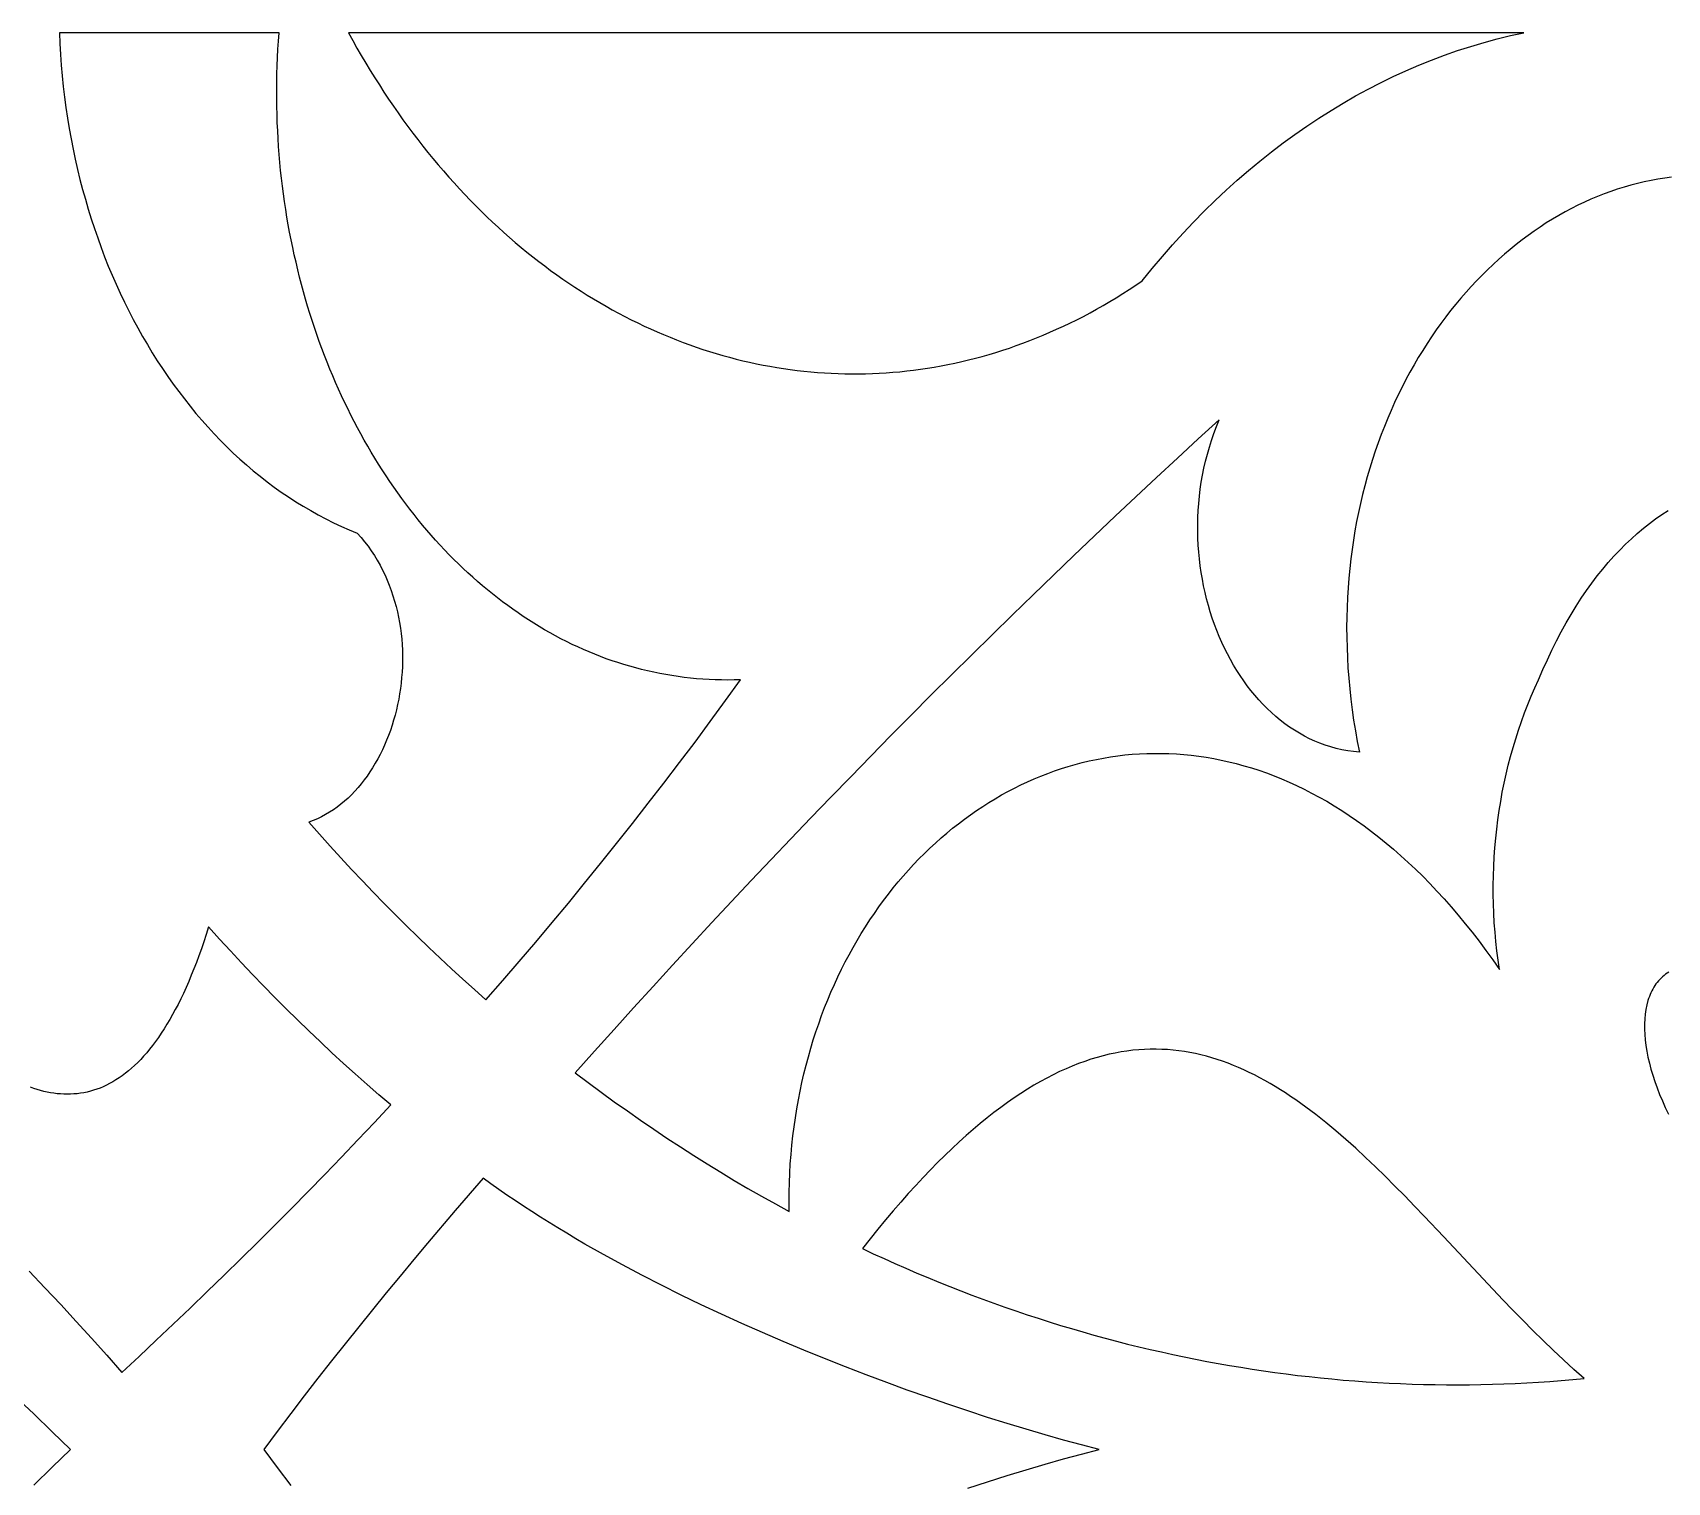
# Model space of a CAD drawing. Extents: x -4950 to -2150, y -1354 to 1346.
# Drawn here: x -2885.2 to -2712.7, y -1033.4 to -880.4 of the extents above; entities that cross this region are included whole.
import ezdxf

# ---------------------------------------------------------------- set-up
doc = ezdxf.new("R2010")
doc.units = 0
doc.layers.add('LAYER_1', color=18, linetype='CONTINUOUS')

msp = doc.modelspace()

# ---------------------------------------------------------------- linework, layer by layer
at = {"layer": 'LAYER_1'}
for points in [[(-2837.35, -982.43), (-2835.59, -980.41), (-2833.84, -978.39), (-2832.11, -976.35), (-2830.38, -974.29), (-2828.66, -972.23), (-2826.95, -970.15), (-2825.26, -968.06), (-2823.57, -965.96), (-2821.89, -963.84), (-2820.23, -961.71), (-2818.58, -959.57), (-2816.93, -957.42), (-2815.3, -955.25), (-2813.69, -953.07), (-2812.08, -950.87), (-2810.49, -948.67), (-2811.16, -948.69), (-2811.83, -948.7), (-2812.5, -948.69), (-2813.16, -948.68), (-2813.82, -948.65), (-2814.48, -948.61), (-2815.14, -948.56), (-2815.79, -948.5), (-2816.44, -948.42), (-2817.09, -948.34), (-2817.74, -948.24), (-2818.38, -948.13), (-2819.03, -948.01), (-2819.66, -947.88), (-2820.3, -947.74), (-2820.93, -947.59), (-2821.56, -947.43), (-2822.19, -947.25), (-2822.81, -947.07), (-2823.43, -946.87), (-2824.04, -946.67), (-2824.66, -946.45), (-2825.27, -946.22), (-2825.87, -945.99), (-2826.48, -945.74), (-2827.08, -945.48), (-2827.67, -945.21), (-2828.26, -944.94), (-2828.85, -944.65), (-2829.44, -944.35), (-2830.02, -944.04), (-2830.59, -943.73), (-2831.17, -943.4), (-2831.74, -943.06), (-2832.3, -942.72), (-2832.86, -942.36), (-2833.42, -942), (-2833.97, -941.63), (-2834.52, -941.24), (-2835.06, -940.85), (-2835.6, -940.45), (-2836.14, -940.04), (-2836.67, -939.62), (-2837.19, -939.2), (-2837.71, -938.76), (-2838.23, -938.32), (-2838.74, -937.86), (-2839.25, -937.4), (-2839.75, -936.93), (-2840.25, -936.46), (-2840.74, -935.97), (-2841.23, -935.48), (-2841.71, -934.98), (-2842.19, -934.47), (-2842.66, -933.95), (-2843.12, -933.42), (-2843.59, -932.89), (-2844.04, -932.35), (-2844.49, -931.8), (-2844.94, -931.25), (-2845.38, -930.68), (-2845.81, -930.11), (-2846.24, -929.54), (-2846.66, -928.95), (-2847.08, -928.36), (-2847.49, -927.76), (-2847.89, -927.16), (-2848.29, -926.54), (-2848.68, -925.92), (-2849.07, -925.3), (-2849.45, -924.67), (-2849.82, -924.03), (-2850.19, -923.38), (-2850.56, -922.73), (-2850.91, -922.08), (-2851.26, -921.41), (-2851.6, -920.74), (-2851.94, -920.07), (-2852.27, -919.38), (-2852.59, -918.7), (-2852.91, -918), (-2853.22, -917.3), (-2853.52, -916.6), (-2853.82, -915.89), (-2854.11, -915.17), (-2854.39, -914.45), (-2854.66, -913.73), (-2854.93, -913), (-2855.19, -912.26), (-2855.45, -911.52), (-2855.69, -910.77), (-2855.93, -910.02), (-2856.16, -909.27), (-2856.39, -908.5), (-2856.6, -907.74), (-2856.81, -906.97), (-2857.01, -906.19), (-2857.21, -905.42), (-2857.39, -904.63), (-2857.57, -903.85), (-2857.74, -903.05), (-2857.91, -902.26), (-2858.06, -901.46), (-2858.21, -900.66), (-2858.35, -899.85), (-2858.48, -899.04), (-2858.6, -898.22), (-2858.71, -897.4), (-2858.82, -896.58), (-2858.92, -895.76), (-2859.01, -894.93), (-2859.09, -894.1), (-2859.16, -893.26), (-2859.22, -892.42), (-2859.28, -891.58), (-2859.32, -890.74), (-2859.36, -889.89), (-2859.39, -889.04), (-2859.41, -888.19), (-2859.42, -887.33), (-2859.42, -886.48), (-2859.42, -885.62), (-2859.4, -884.75), (-2859.38, -883.89), (-2859.34, -883.02), (-2859.3, -882.15), (-2859.25, -881.28), (-2859.18, -880.41), (-2882.35, -880.41), (-2882.3, -881.55), (-2882.24, -882.69), (-2882.16, -883.83), (-2882.06, -884.96), (-2881.94, -886.08), (-2881.81, -887.2), (-2881.66, -888.31), (-2881.5, -889.41), (-2881.32, -890.51), (-2881.12, -891.6), (-2880.91, -892.68), (-2880.68, -893.76), (-2880.44, -894.83), (-2880.18, -895.88), (-2879.9, -896.94), (-2879.61, -897.98), (-2879.31, -899.01), (-2878.99, -900.04), (-2878.66, -901.06), (-2878.31, -902.06), (-2877.95, -903.06), (-2877.58, -904.05), (-2877.19, -905.02), (-2876.78, -905.99), (-2876.37, -906.94), (-2875.93, -907.89), (-2875.49, -908.82), (-2875.03, -909.74), (-2874.56, -910.65), (-2874.08, -911.55), (-2873.58, -912.44), (-2873.07, -913.31), (-2872.55, -914.17), (-2872.02, -915.02), (-2871.47, -915.85), (-2870.91, -916.67), (-2870.34, -917.48), (-2869.76, -918.27), (-2869.16, -919.05), (-2868.56, -919.82), (-2867.94, -920.57), (-2867.31, -921.3), (-2866.67, -922.02), (-2866.02, -922.73), (-2865.36, -923.42), (-2864.69, -924.09), (-2864.01, -924.75), (-2863.31, -925.39), (-2862.61, -926.01), (-2861.9, -926.62), (-2861.17, -927.21), (-2860.44, -927.78), (-2859.7, -928.34), (-2858.94, -928.87), (-2858.18, -929.39), (-2857.41, -929.89), (-2856.63, -930.37), (-2855.84, -930.83), (-2855.04, -931.28), (-2854.24, -931.7), (-2853.42, -932.11), (-2852.6, -932.49), (-2851.77, -932.86), (-2850.93, -933.2), (-2850.53, -933.65), (-2850.15, -934.12), (-2849.79, -934.59), (-2849.45, -935.07), (-2849.12, -935.57), (-2848.82, -936.07), (-2848.53, -936.58), (-2848.26, -937.1), (-2848, -937.63), (-2847.77, -938.16), (-2847.55, -938.71), (-2847.34, -939.25), (-2847.16, -939.81), (-2846.99, -940.37), (-2846.83, -940.93), (-2846.69, -941.5), (-2846.57, -942.07), (-2846.47, -942.64), (-2846.38, -943.22), (-2846.3, -943.8), (-2846.24, -944.38), (-2846.2, -944.96), (-2846.17, -945.55), (-2846.16, -946.13), (-2846.16, -946.71), (-2846.17, -947.29), (-2846.2, -947.87), (-2846.25, -948.45), (-2846.31, -949.03), (-2846.38, -949.6), (-2846.46, -950.17), (-2846.56, -950.73), (-2846.68, -951.29), (-2846.8, -951.85), (-2846.94, -952.4), (-2847.1, -952.95), (-2847.26, -953.48), (-2847.44, -954.02), (-2847.63, -954.54), (-2847.84, -955.05), (-2848.05, -955.56), (-2848.28, -956.06), (-2848.52, -956.55), (-2848.77, -957.03), (-2849.04, -957.49), (-2849.31, -957.95), (-2849.6, -958.4), (-2849.89, -958.83), (-2850.2, -959.25), (-2850.52, -959.66), (-2850.85, -960.05), (-2851.19, -960.43), (-2851.54, -960.8), (-2851.9, -961.15), (-2852.27, -961.48), (-2852.65, -961.8), (-2853.04, -962.1), (-2853.44, -962.39), (-2853.85, -962.65), (-2854.27, -962.9), (-2854.7, -963.13), (-2855.14, -963.34), (-2855.58, -963.53), (-2856.04, -963.71), (-2854.92, -964.97), (-2853.8, -966.22), (-2852.67, -967.46), (-2851.53, -968.68), (-2850.39, -969.9), (-2849.24, -971.1), (-2848.08, -972.29), (-2846.91, -973.47), (-2845.74, -974.63), (-2844.56, -975.78), (-2843.38, -976.92), (-2842.18, -978.05), (-2840.99, -979.16), (-2839.78, -980.26), (-2838.57, -981.35)], [(-2851.86, -880.41), (-2851.41, -881.22), (-2850.96, -882.03), (-2850.5, -882.82), (-2850.03, -883.61), (-2849.56, -884.39), (-2849.09, -885.16), (-2848.6, -885.92), (-2848.12, -886.67), (-2847.62, -887.41), (-2847.12, -888.14), (-2846.62, -888.87), (-2846.11, -889.58), (-2845.59, -890.29), (-2845.07, -890.99), (-2844.54, -891.68), (-2844.01, -892.36), (-2843.48, -893.03), (-2842.94, -893.69), (-2842.39, -894.35), (-2841.84, -894.99), (-2841.28, -895.63), (-2840.72, -896.25), (-2840.16, -896.87), (-2839.59, -897.48), (-2839.01, -898.08), (-2838.43, -898.66), (-2837.85, -899.24), (-2837.26, -899.82), (-2836.67, -900.38), (-2836.07, -900.93), (-2835.47, -901.47), (-2834.87, -902.01), (-2834.26, -902.53), (-2833.64, -903.05), (-2833.03, -903.55), (-2832.41, -904.05), (-2831.78, -904.54), (-2831.16, -905.01), (-2830.53, -905.48), (-2829.89, -905.94), (-2829.25, -906.39), (-2828.61, -906.83), (-2827.97, -907.26), (-2827.32, -907.68), (-2826.67, -908.09), (-2826.01, -908.49), (-2825.35, -908.88), (-2824.69, -909.26), (-2824.03, -909.64), (-2823.36, -910), (-2822.69, -910.35), (-2822.02, -910.69), (-2821.35, -911.03), (-2820.67, -911.35), (-2819.99, -911.66), (-2819.31, -911.97), (-2818.63, -912.26), (-2817.94, -912.54), (-2817.25, -912.82), (-2816.56, -913.08), (-2815.86, -913.34), (-2815.17, -913.58), (-2814.47, -913.82), (-2813.77, -914.04), (-2813.07, -914.25), (-2812.37, -914.46), (-2811.66, -914.65), (-2810.96, -914.84), (-2810.25, -915.01), (-2809.54, -915.17), (-2808.83, -915.33), (-2808.12, -915.47), (-2807.4, -915.6), (-2806.69, -915.73), (-2805.97, -915.84), (-2805.26, -915.94), (-2804.54, -916.03), (-2803.82, -916.12), (-2803.1, -916.19), (-2802.38, -916.25), (-2801.66, -916.3), (-2800.94, -916.34), (-2800.21, -916.37), (-2799.49, -916.39), (-2798.77, -916.4), (-2798.04, -916.4), (-2797.32, -916.39), (-2796.59, -916.36), (-2795.87, -916.33), (-2795.14, -916.29), (-2794.42, -916.23), (-2793.69, -916.17), (-2792.97, -916.09), (-2792.24, -916.01), (-2791.52, -915.91), (-2790.79, -915.8), (-2790.07, -915.68), (-2789.34, -915.55), (-2788.62, -915.41), (-2787.89, -915.26), (-2787.17, -915.1), (-2786.45, -914.93), (-2785.73, -914.75), (-2785.01, -914.55), (-2784.29, -914.35), (-2783.57, -914.13), (-2782.85, -913.91), (-2782.14, -913.67), (-2781.42, -913.42), (-2780.71, -913.16), (-2779.99, -912.89), (-2779.28, -912.61), (-2778.57, -912.32), (-2777.86, -912.01), (-2777.16, -911.7), (-2776.45, -911.37), (-2775.75, -911.04), (-2775.04, -910.69), (-2774.34, -910.33), (-2773.64, -909.96), (-2772.95, -909.58), (-2772.25, -909.18), (-2771.56, -908.78), (-2770.87, -908.36), (-2770.18, -907.93), (-2769.5, -907.5), (-2768.81, -907.05), (-2768.13, -906.59), (-2767.08, -905.29), (-2766.01, -904.02), (-2764.93, -902.78), (-2763.83, -901.57), (-2762.72, -900.4), (-2761.59, -899.24), (-2760.44, -898.12), (-2759.28, -897.03), (-2758.1, -895.97), (-2756.91, -894.94), (-2755.71, -893.95), (-2754.49, -892.98), (-2753.26, -892.04), (-2752.02, -891.13), (-2750.76, -890.26), (-2749.5, -889.42), (-2748.22, -888.61), (-2746.93, -887.83), (-2745.63, -887.08), (-2744.31, -886.37), (-2742.99, -885.69), (-2741.66, -885.04), (-2740.32, -884.42), (-2738.97, -883.84), (-2737.61, -883.29), (-2736.24, -882.77), (-2734.86, -882.29), (-2733.48, -881.85), (-2732.08, -881.43), (-2730.69, -881.05), (-2729.28, -880.71), (-2727.87, -880.4)], [(-2797.65, -1008.69), (-2796.5, -1009.23), (-2795.36, -1009.75), (-2794.21, -1010.27), (-2793.06, -1010.77), (-2791.91, -1011.27), (-2790.76, -1011.75), (-2789.6, -1012.23), (-2788.44, -1012.69), (-2787.28, -1013.15), (-2786.12, -1013.59), (-2784.96, -1014.03), (-2783.79, -1014.45), (-2782.62, -1014.87), (-2781.45, -1015.27), (-2780.28, -1015.67), (-2779.11, -1016.05), (-2777.93, -1016.42), (-2776.76, -1016.79), (-2775.58, -1017.14), (-2774.4, -1017.48), (-2773.22, -1017.82), (-2772.04, -1018.14), (-2770.85, -1018.45), (-2769.67, -1018.76), (-2768.48, -1019.05), (-2767.29, -1019.33), (-2766.1, -1019.6), (-2764.91, -1019.86), (-2763.72, -1020.12), (-2762.52, -1020.36), (-2761.33, -1020.59), (-2760.13, -1020.81), (-2758.94, -1021.02), (-2757.74, -1021.22), (-2756.54, -1021.41), (-2755.34, -1021.59), (-2754.14, -1021.76), (-2752.94, -1021.92), (-2751.74, -1022.07), (-2750.53, -1022.2), (-2749.33, -1022.33), (-2748.12, -1022.45), (-2746.92, -1022.56), (-2745.71, -1022.65), (-2744.51, -1022.74), (-2743.3, -1022.82), (-2742.09, -1022.88), (-2740.88, -1022.94), (-2739.67, -1022.98), (-2738.46, -1023.02), (-2737.25, -1023.04), (-2736.04, -1023.06), (-2734.83, -1023.06), (-2733.62, -1023.05), (-2732.41, -1023.04), (-2731.2, -1023.01), (-2729.99, -1022.97), (-2728.78, -1022.92), (-2727.57, -1022.86), (-2726.35, -1022.79), (-2725.14, -1022.72), (-2723.93, -1022.62), (-2722.72, -1022.52), (-2721.51, -1022.41), (-2722.61, -1021.44), (-2723.7, -1020.44), (-2724.78, -1019.42), (-2725.85, -1018.38), (-2726.92, -1017.33), (-2727.98, -1016.26), (-2729.04, -1015.18), (-2730.09, -1014.09), (-2732.18, -1011.88), (-2734.25, -1009.67), (-2736.32, -1007.46), (-2738.38, -1005.28), (-2739.41, -1004.2), (-2740.44, -1003.14), (-2741.47, -1002.09), (-2742.5, -1001.06), (-2743.53, -1000.05), (-2744.57, -999.07), (-2745.61, -998.11), (-2746.65, -997.17), (-2747.7, -996.27), (-2748.75, -995.4), (-2749.81, -994.56), (-2750.34, -994.15), (-2750.87, -993.76), (-2751.4, -993.37), (-2751.94, -992.99), (-2752.48, -992.63), (-2753.02, -992.27), (-2753.56, -991.93), (-2754.1, -991.59), (-2754.64, -991.27), (-2755.19, -990.96), (-2755.74, -990.66), (-2756.29, -990.37), (-2756.85, -990.1), (-2757.4, -989.84), (-2757.96, -989.59), (-2758.52, -989.36), (-2759.08, -989.14), (-2759.65, -988.93), (-2760.22, -988.74), (-2760.79, -988.56), (-2761.36, -988.4), (-2761.94, -988.25), (-2762.52, -988.12), (-2763.1, -988), (-2763.69, -987.9), (-2764.28, -987.82), (-2764.87, -987.75), (-2765.47, -987.7), (-2766.07, -987.67), (-2766.67, -987.65), (-2767.28, -987.65), (-2767.89, -987.68), (-2768.5, -987.71), (-2769.12, -987.77), (-2769.74, -987.85), (-2770.36, -987.94), (-2770.99, -988.06), (-2771.62, -988.19), (-2772.26, -988.35), (-2772.9, -988.52), (-2773.55, -988.72), (-2774.2, -988.94), (-2774.85, -989.18), (-2775.51, -989.44), (-2776.17, -989.72), (-2776.84, -990.02), (-2777.51, -990.35), (-2778.19, -990.7), (-2778.87, -991.07), (-2779.56, -991.46), (-2780.25, -991.88), (-2780.94, -992.33), (-2781.64, -992.79), (-2782.35, -993.28), (-2783.06, -993.8), (-2783.78, -994.34), (-2784.5, -994.91), (-2785.23, -995.5), (-2785.96, -996.12), (-2786.7, -996.76), (-2787.44, -997.43), (-2788.19, -998.13), (-2788.94, -998.86), (-2789.71, -999.61), (-2790.47, -1000.39), (-2791.24, -1001.19), (-2792.02, -1002.03), (-2792.81, -1002.89), (-2793.6, -1003.79), (-2794.4, -1004.71), (-2795.2, -1005.66), (-2796.01, -1006.64), (-2796.82, -1007.65)]]:
    msp.add_lwpolyline(points, close=True, dxfattribs=at)
for points in [[(-2712.29, -895.65), (-2713.02, -895.74), (-2713.74, -895.86), (-2714.46, -895.99), (-2715.18, -896.14), (-2715.89, -896.3), (-2716.6, -896.49), (-2717.31, -896.69), (-2718.02, -896.92), (-2718.72, -897.15), (-2719.42, -897.41), (-2720.11, -897.69), (-2720.8, -897.98), (-2721.49, -898.28), (-2722.17, -898.61), (-2722.85, -898.95), (-2723.52, -899.31), (-2724.19, -899.69), (-2724.85, -900.08), (-2725.51, -900.48), (-2726.16, -900.91), (-2726.8, -901.35), (-2727.44, -901.8), (-2728.07, -902.27), (-2728.7, -902.76), (-2729.31, -903.26), (-2729.93, -903.77), (-2730.53, -904.3), (-2731.13, -904.85), (-2731.71, -905.41), (-2732.29, -905.98), (-2732.87, -906.57), (-2733.43, -907.17), (-2733.98, -907.79), (-2734.53, -908.42), (-2735.07, -909.06), (-2735.6, -909.72), (-2736.11, -910.39), (-2736.62, -911.07), (-2737.12, -911.77), (-2737.61, -912.48), (-2738.09, -913.2), (-2738.55, -913.94), (-2739.01, -914.68), (-2739.46, -915.44), (-2739.89, -916.22), (-2740.31, -917), (-2740.72, -917.79), (-2741.12, -918.6), (-2741.51, -919.42), (-2741.88, -920.25), (-2742.24, -921.09), (-2742.59, -921.94), (-2742.93, -922.8), (-2743.25, -923.68), (-2743.56, -924.56), (-2743.85, -925.45), (-2744.13, -926.36), (-2744.4, -927.27), (-2744.65, -928.2), (-2744.89, -929.13), (-2745.12, -930.07), (-2745.32, -931.03), (-2745.52, -931.99), (-2745.69, -932.96), (-2745.86, -933.94), (-2746, -934.93), (-2746.13, -935.93), (-2746.24, -936.93), (-2746.34, -937.95), (-2746.42, -938.97), (-2746.48, -940), (-2746.53, -941.04), (-2746.56, -942.09), (-2746.57, -943.14), (-2746.56, -944.2), (-2746.53, -945.27), (-2746.49, -946.35), (-2746.43, -947.43), (-2746.35, -948.52), (-2746.25, -949.62), (-2746.13, -950.72), (-2745.99, -951.83), (-2745.83, -952.94), (-2745.65, -954.06), (-2745.45, -955.19), (-2745.23, -956.32), (-2745.85, -956.26), (-2746.46, -956.17), (-2747.06, -956.06), (-2747.66, -955.92), (-2748.24, -955.76), (-2748.82, -955.58), (-2749.39, -955.37), (-2749.94, -955.14), (-2750.49, -954.89), (-2751.03, -954.61), (-2751.56, -954.32), (-2752.08, -954), (-2752.58, -953.67), (-2753.08, -953.31), (-2753.57, -952.94), (-2754.05, -952.54), (-2754.51, -952.13), (-2754.96, -951.7), (-2755.41, -951.26), (-2755.84, -950.79), (-2756.25, -950.31), (-2756.66, -949.82), (-2757.05, -949.31), (-2757.43, -948.78), (-2757.8, -948.24), (-2758.16, -947.69), (-2758.5, -947.12), (-2758.83, -946.55), (-2759.14, -945.95), (-2759.45, -945.35), (-2759.73, -944.74), (-2760.01, -944.11), (-2760.26, -943.47), (-2760.51, -942.83), (-2760.74, -942.17), (-2760.95, -941.51), (-2761.15, -940.84), (-2761.34, -940.15), (-2761.5, -939.47), (-2761.66, -938.77), (-2761.79, -938.07), (-2761.91, -937.36), (-2762.01, -936.65), (-2762.1, -935.93), (-2762.17, -935.21), (-2762.22, -934.48), (-2762.26, -933.75), (-2762.28, -933.02), (-2762.28, -932.28), (-2762.26, -931.54), (-2762.22, -930.8), (-2762.17, -930.06), (-2762.1, -929.32), (-2762.01, -928.58), (-2761.9, -927.84), (-2761.77, -927.1), (-2761.62, -926.36), (-2761.45, -925.62), (-2761.26, -924.88), (-2761.05, -924.15), (-2760.83, -923.42), (-2760.58, -922.69), (-2760.31, -921.97), (-2760.02, -921.26), (-2762.22, -923.27), (-2764.42, -925.3), (-2766.61, -927.33), (-2768.8, -929.37), (-2770.98, -931.42), (-2773.15, -933.48), (-2775.33, -935.55), (-2777.49, -937.63), (-2779.65, -939.71), (-2781.81, -941.81), (-2783.96, -943.92), (-2786.11, -946.03), (-2788.25, -948.15), (-2790.38, -950.28), (-2792.52, -952.42), (-2794.64, -954.57), (-2796.76, -956.73), (-2798.88, -958.9), (-2800.99, -961.07), (-2803.09, -963.25), (-2805.19, -965.45), (-2807.28, -967.65), (-2809.37, -969.86), (-2811.45, -972.08), (-2813.53, -974.3), (-2815.6, -976.54), (-2817.67, -978.79), (-2819.73, -981.04), (-2821.79, -983.3), (-2823.84, -985.57), (-2825.89, -987.85), (-2827.93, -990.14), (-2826.56, -991.17), (-2825.2, -992.19), (-2823.82, -993.19), (-2822.44, -994.17), (-2821.05, -995.14), (-2819.66, -996.1), (-2818.26, -997.04), (-2816.85, -997.96), (-2815.44, -998.87), (-2814.02, -999.76), (-2812.59, -1000.63), (-2811.16, -1001.5), (-2809.72, -1002.34), (-2808.28, -1003.17), (-2806.83, -1003.98), (-2805.38, -1004.78), (-2805.38, -1003.76), (-2805.37, -1002.75), (-2805.35, -1001.74), (-2805.31, -1000.74), (-2805.25, -999.75), (-2805.17, -998.76), (-2805.08, -997.78), (-2804.98, -996.81), (-2804.85, -995.85), (-2804.72, -994.9), (-2804.57, -993.95), (-2804.4, -993.01), (-2804.22, -992.08), (-2804.02, -991.16), (-2803.81, -990.25), (-2803.59, -989.34), (-2803.35, -988.45), (-2803.1, -987.56), (-2802.83, -986.68), (-2802.55, -985.82), (-2802.26, -984.96), (-2801.95, -984.11), (-2801.63, -983.27), (-2801.3, -982.44), (-2800.96, -981.62), (-2800.6, -980.81), (-2800.23, -980.01), (-2799.85, -979.22), (-2799.45, -978.45), (-2799.05, -977.68), (-2798.63, -976.92), (-2798.2, -976.18), (-2797.77, -975.45), (-2797.31, -974.73), (-2796.85, -974.02), (-2796.38, -973.32), (-2795.9, -972.63), (-2795.41, -971.96), (-2794.9, -971.29), (-2794.39, -970.64), (-2793.87, -970), (-2793.33, -969.38), (-2792.79, -968.77), (-2792.24, -968.17), (-2791.68, -967.58), (-2791.11, -967.01), (-2790.53, -966.45), (-2789.94, -965.9), (-2789.35, -965.37), (-2788.74, -964.85), (-2788.13, -964.35), (-2787.51, -963.86), (-2786.89, -963.38), (-2786.25, -962.92), (-2785.61, -962.47), (-2784.96, -962.04), (-2784.3, -961.62), (-2783.64, -961.22), (-2782.97, -960.83), (-2782.29, -960.46), (-2781.61, -960.1), (-2780.92, -959.76), (-2780.22, -959.43), (-2779.52, -959.12), (-2778.81, -958.83), (-2778.1, -958.55), (-2777.38, -958.29), (-2776.66, -958.05), (-2775.93, -957.82), (-2775.2, -957.61), (-2774.46, -957.41), (-2773.72, -957.24), (-2772.97, -957.08), (-2772.22, -956.93), (-2771.47, -956.81), (-2770.71, -956.7), (-2769.95, -956.61), (-2769.18, -956.54), (-2768.41, -956.49), (-2767.64, -956.45), (-2766.87, -956.44), (-2766.09, -956.44), (-2765.31, -956.46), (-2764.53, -956.5), (-2763.75, -956.56), (-2762.96, -956.64), (-2762.17, -956.74), (-2761.38, -956.85), (-2760.59, -956.99), (-2759.8, -957.15), (-2759.01, -957.32), (-2758.21, -957.52), (-2757.42, -957.74), (-2756.62, -957.98), (-2755.83, -958.23), (-2755.03, -958.51), (-2754.23, -958.81), (-2753.44, -959.13), (-2752.64, -959.47), (-2751.85, -959.84), (-2751.05, -960.22), (-2750.26, -960.63), (-2749.46, -961.05), (-2748.67, -961.5), (-2747.88, -961.97), (-2747.09, -962.47), (-2746.3, -962.98), (-2745.52, -963.52), (-2744.73, -964.08), (-2743.95, -964.67), (-2743.17, -965.28), (-2742.39, -965.91), (-2741.62, -966.56), (-2740.85, -967.24), (-2740.08, -967.94), (-2739.32, -968.66), (-2738.55, -969.41), (-2737.8, -970.18), (-2737.04, -970.98), (-2736.29, -971.8), (-2735.54, -972.64), (-2734.8, -973.51), (-2734.06, -974.41), (-2733.33, -975.32), (-2732.6, -976.27), (-2731.88, -977.24), (-2731.16, -978.23), (-2730.45, -979.25), (-2730.59, -978.27), (-2730.72, -977.28), (-2730.83, -976.29), (-2730.92, -975.3), (-2731, -974.31), (-2731.05, -973.31), (-2731.09, -972.32), (-2731.11, -971.33), (-2731.11, -970.34), (-2731.09, -969.35), (-2731.06, -968.36), (-2731.01, -967.37), (-2730.94, -966.39), (-2730.85, -965.4), (-2730.74, -964.43), (-2730.62, -963.45), (-2730.48, -962.48), (-2730.32, -961.51), (-2730.15, -960.55), (-2729.96, -959.6), (-2729.75, -958.65), (-2729.52, -957.7), (-2729.28, -956.76), (-2729.02, -955.83), (-2728.74, -954.91), (-2728.44, -953.99), (-2728.13, -953.08), (-2727.8, -952.18), (-2727.46, -951.29), (-2727.1, -950.41), (-2726.72, -949.54), (-2726.32, -948.68), (-2725.87, -947.6), (-2725.4, -946.56), (-2724.93, -945.54), (-2724.44, -944.56), (-2723.94, -943.6), (-2723.43, -942.67), (-2722.9, -941.78), (-2722.37, -940.91), (-2721.83, -940.07), (-2721.28, -939.26), (-2720.71, -938.48), (-2720.14, -937.72), (-2719.56, -937), (-2718.97, -936.3), (-2718.38, -935.63), (-2717.77, -934.99), (-2717.16, -934.38), (-2716.54, -933.79), (-2715.91, -933.23), (-2715.27, -932.69), (-2714.63, -932.18), (-2713.99, -931.7), (-2713.33, -931.25), (-2712.67, -930.82)], [(-2885.54, -1011.08), (-2883.87, -1012.83), (-2882.21, -1014.59), (-2880.57, -1016.37), (-2878.95, -1018.15), (-2877.34, -1019.94), (-2875.76, -1021.75), (-2873.95, -1020.07), (-2872.15, -1018.37), (-2870.34, -1016.67), (-2868.55, -1014.96), (-2866.76, -1013.23), (-2864.97, -1011.5), (-2863.19, -1009.75), (-2861.41, -1008), (-2859.64, -1006.23), (-2857.87, -1004.45), (-2856.11, -1002.66), (-2854.35, -1000.86), (-2852.6, -999.05), (-2850.86, -997.22), (-2849.12, -995.39), (-2847.39, -993.54), (-2848.65, -992.47), (-2849.9, -991.38), (-2851.14, -990.27), (-2852.37, -989.16), (-2853.6, -988.03), (-2854.82, -986.89), (-2856.03, -985.73), (-2857.24, -984.56), (-2858.43, -983.38), (-2859.62, -982.19), (-2860.81, -980.98), (-2861.98, -979.76), (-2863.15, -978.53), (-2864.31, -977.28), (-2865.46, -976.03), (-2866.61, -974.76), (-2866.86, -975.55), (-2867.11, -976.32), (-2867.37, -977.07), (-2867.63, -977.8), (-2867.9, -978.51), (-2868.16, -979.19), (-2868.44, -979.86), (-2868.71, -980.51), (-2868.99, -981.14), (-2869.27, -981.76), (-2869.55, -982.35), (-2869.83, -982.92), (-2870.12, -983.48), (-2870.41, -984.01), (-2870.71, -984.53), (-2871, -985.03), (-2871.3, -985.51), (-2871.6, -985.97), (-2871.9, -986.42), (-2872.21, -986.85), (-2872.52, -987.26), (-2872.83, -987.65), (-2873.14, -988.03), (-2873.46, -988.39), (-2873.77, -988.73), (-2874.09, -989.06), (-2874.41, -989.37), (-2874.74, -989.66), (-2875.06, -989.94), (-2875.39, -990.2), (-2875.72, -990.45), (-2876.05, -990.68), (-2876.38, -990.9), (-2876.71, -991.1), (-2877.05, -991.28), (-2877.38, -991.45), (-2877.72, -991.61), (-2878.06, -991.75), (-2878.4, -991.88), (-2878.74, -991.99), (-2879.08, -992.09), (-2879.43, -992.17), (-2879.77, -992.25), (-2880.12, -992.3), (-2880.47, -992.35), (-2880.82, -992.38), (-2881.17, -992.4), (-2881.52, -992.4), (-2881.87, -992.4), (-2882.22, -992.38), (-2882.57, -992.35), (-2882.93, -992.3), (-2883.28, -992.25), (-2883.63, -992.18), (-2883.99, -992.1), (-2884.34, -992.01), (-2884.7, -991.9), (-2885.05, -991.79), (-2885.41, -991.67)], [(-2712.59, -979.52), (-2712.76, -979.63), (-2712.93, -979.75), (-2713.09, -979.88), (-2713.25, -980.01), (-2713.4, -980.15), (-2713.54, -980.3), (-2713.68, -980.45), (-2713.81, -980.61), (-2713.94, -980.77), (-2714.05, -980.95), (-2714.17, -981.12), (-2714.27, -981.31), (-2714.37, -981.5), (-2714.47, -981.69), (-2714.56, -981.89), (-2714.64, -982.1), (-2714.72, -982.31), (-2714.79, -982.53), (-2714.91, -982.98), (-2715, -983.45), (-2715.08, -983.94), (-2715.13, -984.45), (-2715.15, -984.98), (-2715.15, -985.53), (-2715.13, -986.09), (-2715.08, -986.67), (-2715, -987.26), (-2714.91, -987.86), (-2714.79, -988.48), (-2714.64, -989.11), (-2714.47, -989.75), (-2714.28, -990.4), (-2714.07, -991.07), (-2713.83, -991.74), (-2713.56, -992.42), (-2713.27, -993.1), (-2712.96, -993.8), (-2712.63, -994.5)], [(-2786.52, -1033.96), (-2784.44, -1033.29), (-2782.38, -1032.64), (-2780.36, -1032.03), (-2778.37, -1031.44), (-2776.42, -1030.89), (-2774.52, -1030.38), (-2772.66, -1029.89), (-2774.52, -1029.41), (-2776.42, -1028.89), (-2778.37, -1028.34), (-2780.36, -1027.76), (-2782.38, -1027.14), (-2784.44, -1026.5), (-2786.52, -1025.82), (-2788.63, -1025.11), (-2790.76, -1024.38), (-2792.91, -1023.62), (-2795.08, -1022.83), (-2797.26, -1022.01), (-2799.44, -1021.17), (-2801.63, -1020.3), (-2803.82, -1019.41), (-2806, -1018.49), (-2808.18, -1017.55), (-2810.35, -1016.59), (-2812.51, -1015.61), (-2814.64, -1014.61), (-2816.76, -1013.59), (-2818.85, -1012.55), (-2820.92, -1011.49), (-2822.95, -1010.41), (-2824.95, -1009.32), (-2826.91, -1008.21), (-2827.87, -1007.65), (-2828.83, -1007.08), (-2829.77, -1006.51), (-2830.7, -1005.94), (-2831.61, -1005.37), (-2832.52, -1004.79), (-2833.41, -1004.21), (-2834.29, -1003.62), (-2835.15, -1003.04), (-2836, -1002.45), (-2836.83, -1001.85), (-2837.65, -1001.26), (-2840.59, -1004.68), (-2843.51, -1008.13), (-2844.97, -1009.86), (-2846.42, -1011.61), (-2847.87, -1013.37), (-2849.32, -1015.14), (-2850.77, -1016.93), (-2852.21, -1018.73), (-2853.65, -1020.54), (-2855.08, -1022.37), (-2856.52, -1024.22), (-2857.94, -1026.09), (-2859.37, -1027.98), (-2860.79, -1029.89), (-2859.37, -1031.8), (-2857.94, -1033.69)], [(-2885.06, -1033.64), (-2883.1, -1031.76), (-2881.17, -1029.89), (-2883.1, -1028.02), (-2885.06, -1026.14), (-2887.05, -1024.26)]]:
    msp.add_lwpolyline(points, dxfattribs=at)

doc.saveas('drawing.dxf')
